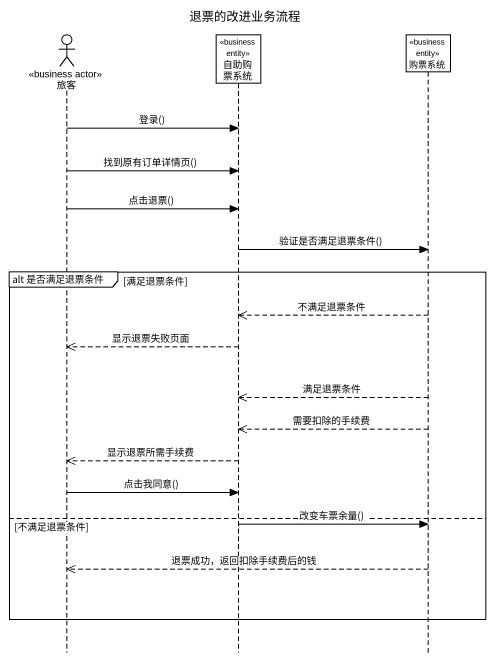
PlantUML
@startuml
title 退票的改进业务流程
hide footbox
actor 旅客 <<business actor>>
participant 自助购票系统 <<business entity>>
participant 购票系统 <<business entity>>

旅客 -> 自助购票系统 : 登录()
旅客 -> 自助购票系统 : 找到原有订单详情页()
旅客 -> 自助购票系统 : 点击退票()
自助购票系统 -> 购票系统 : 验证是否满足退票条件()
group alt 是否满足退票条件 [满足退票条件]
  购票系统 -->> 自助购票系统 : 不满足退票条件
  自助购票系统 -->> 旅客 : 显示退票失败页面
  购票系统 -->> 自助购票系统 : 满足退票条件
  购票系统 -->> 自助购票系统 : 需要扣除的手续费
  自助购票系统 -->> 旅客 : 显示退票所需手续费
  旅客 -> 自助购票系统 : 点击我同意()
else 不满足退票条件
  自助购票系统 -> 购票系统 : 改变车票余量()
  购票系统 -->> 旅客 : 退票成功，返回扣除手续费后的钱
end
@enduml
